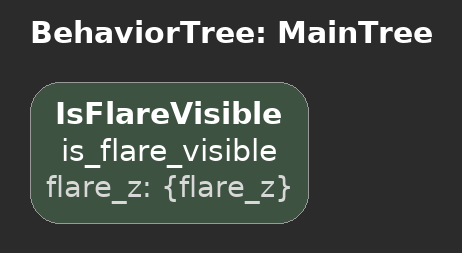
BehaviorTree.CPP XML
<root BTCPP_format="4" main_tree_to_execute="MainTree">

  <BehaviorTree ID="MainTree">

        <IsFlareVisible name="is_flare_visible" flare_z="{flare_z}"/>

  </BehaviorTree>

</root>
